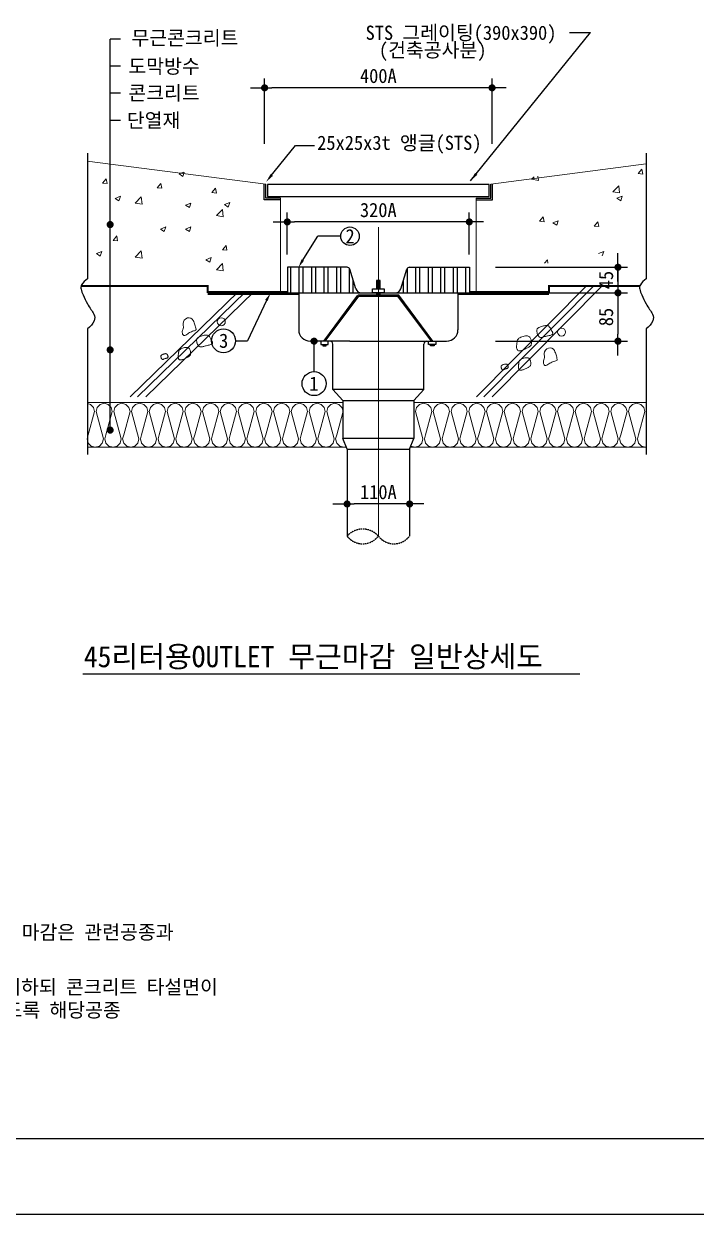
# Model space of a CAD drawing. Header units: millimetres. Extents: x 5104319 to 7084979, y 3076390 to 3633130.
# Drawn here: x 6881697 to 6938439, y 3186830 to 3287331 of the extents above; entities that cross this region are included whole.
import ezdxf
from ezdxf.enums import TextEntityAlignment as Align

# ---------------------------------------------------------------- set-up
doc = ezdxf.new("R2010")
doc.units = ezdxf.units.MM
doc.header["$PDMODE"] = 1
for name, pattern in [('CEN', [8.5, 8, -0.2, 0.1, -0.2]), ('DASHDOTX2', [50.8, 25.4, -12.7, 0, -12.7]), ('HIDDEN', [9.525, 6.35, -3.175])]:
    doc.linetypes.add(name, pattern=pattern)
doc.layers.get('Defpoints').update_dxf_attribs({"color": 140})
for name, color, linetype, lineweight in [('A-CNTL', 1, 'CEN', 15), ('A-CONC-LIN1', 2, 'Continuous', 40), ('A-CUTL', 7, 'Continuous', 25), ('A-DIMS', 7, 'Continuous', 25), ('A-ELEV-LIN3', 8, 'Continuous', 18), ('A-MKXS-LEAD', 7, 'Continuous', 25), ('A-MKXS-MAK2', 3, 'DASHDOTX2', 25), ('A-MKXS-TEXT2', 7, 'Continuous', 25), ('A-MKXX-SYMB', 7, 'Continuous', 25), ('A-SECT-LIN1', 4, 'Continuous', 25), ('A-XXXX-HATC', 8, 'Continuous', 18), ('A-XXXX-INSL1', 15, 'Continuous', 18), ('A-XXXX-NOTE', 3, 'Continuous', 25), ('A-XXXX-STL', 3, 'Continuous', 25), ('A-XXXX-TABL', 7, 'Continuous', 25), ('A-XXXX-TXT1', 3, 'Continuous', 25), ('A-XXXX-TXT2', 3, 'Continuous', 25)]:
    doc.layers.add(name, color=color, linetype=linetype, lineweight=lineweight)
doc.styles.add('HY울릉도L', font='')
doc.styles.add('돋움', font='')
doc.styles.add('돋움체', font='')
doc.styles.get('HY울릉도L').set_extended_font_data('Dotum')
doc.styles.get('돋움').set_extended_font_data('DotumChe')
doc.styles.get('돋움체').set_extended_font_data('DotumChe')
doc.dimstyles.new('CDIM', dxfattribs={"dimtxt": 3, "dimasz": 1.5, "dimexe": 2, "dimexo": 1, "dimgap": 1, "dimtad": 1, "dimdec": 0, "dimrnd": 0.5, "dimzin": 0, "dimdsep": 32, "dimlunit": 6, "dimtxsty": 'HY울릉도L', "dimblk1": '_CIDOT', "dimblk2": '_CIDOT', "dimsah": 1, "dimcen": 5.5, "dimclrd": 2, "dimclre": 2, "dimclrt": 7, "dimadec": 0, "dimazin": 0, "dimtfac": 1, "dimtdec": 0, "dimtix": 1, "dimtmove": 2, "dimatfit": 1, "dimldrblk": '_CIDOT', "dimfxl": 1, "dimtolj": 1, "dimtzin": 0, "dimlwd": -1, "dimarcsym": 0})

# ---------------------------------------------------------------- blocks, each defined once
blk = doc.blocks.new('_CIDOT')
at = {"color": 0, "linetype": 'ByBlock'}
blk.add_line((2, 0), (-1, 0), dxfattribs=at)
at = {"color": 0, "linetype": 'ByBlock', "const_width": 0.5}
blk.add_lwpolyline([(-0.25, 0, 1), (0.25, 0, 1)], format="xyb", close=True, dxfattribs=at)
blk = doc.blocks.new('*D91')
at = {"layer": 'A-DIMS', "lineweight": -2, "transparency": 16777216}
for p, q in [((6908977, 3249659), (6908977, 3245992)), ((6914257, 3249659), (6914257, 3245992))]:
    blk.add_line(p, q, dxfattribs=at)
at = {"layer": 'A-DIMS', "transparency": 16777216}
blk.add_line((6913657, 3246792), (6909577, 3246792), dxfattribs=at)
at = {"layer": 'Defpoints', "color": 0, "transparency": 16777216}
for p in [(6908977, 3250059), (6914257, 3250059), (6908977, 3246792)]:
    blk.add_point(p, dxfattribs=at)
at = {"layer": 'A-DIMS', "transparency": 16777216, "xscale": 600, "yscale": 600, "zscale": 600, "rotation": 180}
blk.add_blockref('_CIDOT', (6908977, 3246792), dxfattribs=at)
at = {"layer": 'A-DIMS', "transparency": 16777216, "xscale": 600, "yscale": 600, "zscale": 600}
blk.add_blockref('_CIDOT', (6914257, 3246792), dxfattribs=at)
at = {"layer": 'A-DIMS', "color": 3, "transparency": 16777216, "insert": (6911617, 3247792), "char_height": 1200, "attachment_point": 5, "style": '돋움체'}
blk.add_mtext('\\A1;110A', dxfattribs=at)
blk = doc.blocks.new('*D92')
at = {"layer": 'A-DIMS', "lineweight": -2, "transparency": 16777216}
for p, q in [((6902015, 3277190), (6902015, 3282725)), ((6921215, 3277190), (6921215, 3282725))]:
    blk.add_line(p, q, dxfattribs=at)
at = {"layer": 'A-DIMS', "transparency": 16777216}
blk.add_line((6920615, 3281925), (6902615, 3281925), dxfattribs=at)
at = {"layer": 'Defpoints', "color": 0, "transparency": 16777216}
for p in [(6902015, 3281925), (6902015, 3276790), (6921215, 3276790)]:
    blk.add_point(p, dxfattribs=at)
at = {"layer": 'A-DIMS', "transparency": 16777216, "xscale": 600, "yscale": 600, "zscale": 600, "rotation": 180}
blk.add_blockref('_CIDOT', (6902015, 3281925), dxfattribs=at)
at = {"layer": 'A-DIMS', "transparency": 16777216, "xscale": 600, "yscale": 600, "zscale": 600}
blk.add_blockref('_CIDOT', (6921215, 3281925), dxfattribs=at)
at = {"layer": 'A-DIMS', "color": 3, "transparency": 16777216, "insert": (6911615, 3282926), "char_height": 1200, "attachment_point": 5, "style": '돋움체'}
blk.add_mtext('\\A1;400A', dxfattribs=at)
blk = doc.blocks.new('*D93')
at = {"layer": 'A-DIMS', "lineweight": -2, "transparency": 16777216}
for p, q in [((6903932, 3267841), (6903932, 3271404)), ((6919292, 3267841), (6919292, 3271404))]:
    blk.add_line(p, q, dxfattribs=at)
at = {"layer": 'A-DIMS', "transparency": 16777216}
blk.add_line((6918692, 3270604), (6904532, 3270604), dxfattribs=at)
at = {"layer": 'Defpoints', "color": 0, "transparency": 16777216}
for p in [(6903932, 3270604), (6903932, 3267441), (6919292, 3267441)]:
    blk.add_point(p, dxfattribs=at)
at = {"layer": 'A-DIMS', "transparency": 16777216, "xscale": 600, "yscale": 600, "zscale": 600, "rotation": 180}
blk.add_blockref('_CIDOT', (6903932, 3270604), dxfattribs=at)
at = {"layer": 'A-DIMS', "transparency": 16777216, "xscale": 600, "yscale": 600, "zscale": 600}
blk.add_blockref('_CIDOT', (6919292, 3270604), dxfattribs=at)
at = {"layer": 'A-DIMS', "color": 3, "transparency": 16777216, "insert": (6911612, 3271604), "char_height": 1200, "attachment_point": 5, "style": '돋움체'}
blk.add_mtext('\\A1;320A', dxfattribs=at)
blk = doc.blocks.new('*D94')
at = {"layer": 'A-DIMS', "transparency": 16777216}
for p, q in [((6931838, 3267377), (6931838, 3267977)), ((6931838, 3266777), (6931838, 3264617)), ((6931838, 3264017), (6931838, 3263417))]:
    blk.add_line(p, q, dxfattribs=at)
at = {"layer": 'A-DIMS', "lineweight": -2, "transparency": 16777216}
for p, q in [((6921493, 3266777), (6932638, 3266777)), ((6921493, 3264617), (6932638, 3264617))]:
    blk.add_line(p, q, dxfattribs=at)
at = {"layer": 'Defpoints', "color": 0, "transparency": 16777216}
for p in [(6921093, 3266777), (6921093, 3264617), (6931838, 3264617)]:
    blk.add_point(p, dxfattribs=at)
at = {"layer": 'A-DIMS', "transparency": 16777216, "xscale": 600, "yscale": 600, "zscale": 600}
for p, rotation in [((6931838, 3266777), 270), ((6931838, 3264617), 90)]:
    blk.add_blockref('_CIDOT', p, dxfattribs=dict(at, rotation=rotation))
at = {"layer": 'A-DIMS', "color": 3, "transparency": 16777216, "insert": (6930837, 3265697), "char_height": 1200, "attachment_point": 5, "rotation": 90, "style": '돋움체'}
blk.add_mtext('\\A1;45', dxfattribs=at)
blk = doc.blocks.new('*D95')
at = {"layer": 'A-DIMS', "lineweight": -2, "transparency": 16777216}
for p, q in [((6921493, 3264617), (6932638, 3264617)), ((6921493, 3260537), (6932638, 3260537))]:
    blk.add_line(p, q, dxfattribs=at)
at = {"layer": 'A-DIMS', "transparency": 16777216}
blk.add_line((6931838, 3264017), (6931838, 3261137), dxfattribs=at)
at = {"layer": 'Defpoints', "color": 0, "transparency": 16777216}
for p in [(6921093, 3264617), (6921093, 3260537), (6931838, 3260537)]:
    blk.add_point(p, dxfattribs=at)
at = {"layer": 'A-DIMS', "transparency": 16777216, "xscale": 600, "yscale": 600, "zscale": 600}
for p, rotation in [((6931838, 3264617), 90), ((6931838, 3260537), 270)]:
    blk.add_blockref('_CIDOT', p, dxfattribs=dict(at, rotation=rotation))
at = {"layer": 'A-DIMS', "color": 3, "transparency": 16777216, "insert": (6930837, 3262577), "char_height": 1200, "attachment_point": 5, "rotation": 90, "style": '돋움체'}
blk.add_mtext('\\A1;85', dxfattribs=at)
blk = doc.blocks.new('INSUL')
at = {"layer": 'A-XXXX-INSL1'}
for p, q in [((0.224, 0.894), (0.199, 0.802)), ((0.291, 0.961), (0.224, 0.894)), ((0.382, 0.985), (0.291, 0.961)), ((0.473, 0.961), (0.382, 0.985)), ((0.54, 0.894), (0.473, 0.961)), ((0.565, 0.802), (0.54, 0.894)), ((0.365, 0.183), (0.199, 0.802)), ((0.423, 0.274), (0.565, 0.802)), ((0.024, 0.274), (0, 0.183)), ((0, 0.183), (0.024, 0.092)), ((0.024, 0.092), (0.091, 0.025)), ((0.091, 0.025), (0.183, 0)), ((0.183, 0), (0.274, 0.025)), ((0.274, 0.025), (0.341, 0.092)), ((0.341, 0.092), (0.365, 0.183))]:
    blk.add_line(p, q, dxfattribs=at)

msp = doc.modelspace()

# ---------------------------------------------------------------- linework, layer by layer
at = {"layer": 'A-CNTL'}
msp.add_line((6911616.6, 3244080.7), (6911616.6, 3270152.6), dxfattribs=at)
at = {"layer": 'A-CONC-LIN1'}
for points in [[(6897214, 3264545.5), (6904879, 3264545.5)], [(6926016.6, 3264545.5), (6918351.6, 3264545.5)]]:
    msp.add_lwpolyline(points, dxfattribs=at)
at = {"layer": 'A-CUTL'}
for p, q in [((6887069.3, 3276407.7), (6887069.3, 3265793.8)), ((6934218.2, 3276407.7), (6934218.2, 3265793.8)), ((6887069.3, 3261580.9), (6887069.3, 3250968.2)), ((6934218.2, 3261580.9), (6934218.2, 3250968.2))]:
    msp.add_line(p, q, dxfattribs=at)
for points in [[(6887069.3, 3265793.8, 0.10375375), (6886577.7, 3265281.8, 0.21077239), (6886526.4, 3264924.5, 0.03522724), (6886694.3, 3264454.4, 0.02057809), (6887069.3, 3263687.4, 0.03381202), (6887364, 3263220.9, -0.03944215), (6887612.2, 3262818, -0.22542642), (6887629, 3262255.4, -0.14047389), (6887069.3, 3261580.9)], [(6934218.2, 3265793.8, 0.10375375), (6933726.6, 3265281.8, 0.21077239), (6933675.3, 3264924.5, 0.03522724), (6933843.2, 3264454.4, 0.02057809), (6934218.2, 3263687.4, 0.03381202), (6934512.9, 3263220.9, -0.03944215), (6934761.1, 3262818, -0.22542642), (6934777.9, 3262255.4, -0.14047389), (6934218.2, 3261580.9)]]:
    msp.add_lwpolyline(points, format="xyb", dxfattribs=at)
at = {"layer": 'A-CUTL', "linetype": 'HIDDEN', "ltscale": 20}
for centre, radius, start, end in [((6910296.6, 3242895.6), 1774.5, 41.938163, 138.061835), ((6910296.6, 3245096.5), 1665.1, 217.556378, 322.443622), ((6912936.6, 3245096.5), 1665.1, 217.556378, 322.443622)]:
    msp.add_arc(centre, radius, start, end, dxfattribs=at)
at = {"layer": 'A-ELEV-LIN3'}
for p, q in [((6887055.6, 3275740.7), (6902111.1, 3273803.3)), ((6934218.2, 3275515.8), (6921119.1, 3273803.3)), ((6903359.1, 3264580.7), (6903359.1, 3272603.3)), ((6919871.1, 3264580.7), (6919871.1, 3272603.3))]:
    msp.add_line(p, q, dxfattribs=at)
at = {"layer": 'A-ELEV-LIN3', "const_width": 151.8}
for points in [[(6886535.5, 3265194.1), (6897215.1, 3265194.1), (6897215.1, 3264692.7), (6903935.1, 3264692.7)], [(6933684.4, 3265194.1), (6926015.1, 3265194.1), (6926015.1, 3264692.7), (6919295.1, 3264692.7)]]:
    msp.add_lwpolyline(points, dxfattribs=at)
at = {"layer": 'A-MKXS-LEAD'}
for p, q in [((6919401, 3274080.6), (6929523.2, 3286588.2)), ((6927758.1, 3286588.2), (6929523.2, 3286588.2)), ((6888982.3, 3253028.4), (6888982.3, 3286044)), ((6889866.9, 3286044), (6888982.3, 3286044)), ((6889866.9, 3283752.5), (6888982.3, 3283752.5)), ((6889866.9, 3281477.3), (6888982.3, 3281477.3)), ((6889866.9, 3279161.9), (6888982.3, 3279161.9)), ((6902462.7, 3274377.2), (6904621.2, 3277044.4)), ((6904621.2, 3277044.4), (6906233.2, 3277044.4)), ((6905040.2, 3267072.9), (6906516, 3269396.2)), ((6908443.2, 3269396.2), (6906516, 3269396.2)), ((6902165.5, 3263970.3), (6900563.1, 3260564.7)), ((6899565.4, 3260564.7), (6900563.1, 3260564.7)), ((6906193.8, 3257964.6), (6906193.8, 3260537.3))]:
    msp.add_line(p, q, dxfattribs=at)
at = {"layer": 'A-MKXS-LEAD', "const_width": 300}
for points in [[(6888832.3, 3270382.7, 1), (6889132.3, 3270382.7, 1)], [(6906043.8, 3260537.3, 1), (6906343.8, 3260537.3, 1)], [(6888832.3, 3259804.1, 1), (6889132.3, 3259804.1, 1)], [(6888832.3, 3253028.4, 1), (6889132.3, 3253028.4, 1)]]:
    msp.add_lwpolyline(points, format="xyb", close=True, dxfattribs=at)
at = {"layer": 'A-MKXS-LEAD'}
for points in [[(6902716.9, 3274492.9), (6902522.7, 3274650), (6902148.3, 3273988.8)], [(6919969.6, 3274584.6), (6919775.4, 3274741.8), (6919401, 3274080.6)], [(6905334.6, 3267318.1), (6905131, 3267434), (6904885.2, 3266765.1)], [(6902063.7, 3264028.2), (6902267.3, 3263912.3), (6902513.1, 3264581.3)]]:
    msp.add_solid(points, dxfattribs=at)
at = {"layer": 'A-MKXS-MAK2', "linetype": 'Continuous'}
for centre, radius in [((6909223.7, 3269396.2), 780.5), ((6898552.2, 3260564.7), 1013.2), ((6906193.8, 3256951.5), 1013.2)]:
    msp.add_circle(centre, radius, dxfattribs=at)
at = {"layer": 'A-MKXX-SYMB'}
msp.add_line((6886684, 3232437.8), (6928613.1, 3232437.8), dxfattribs=at)
at = {"layer": 'A-SECT-LIN1'}
for p, q in [((6901967.1, 3272459.3), (6901967.1, 3273821.8)), ((6902111.1, 3272603.3), (6902111.1, 3273803.3)), ((6920971.2, 3273760.1), (6902251.2, 3273760.1)), ((6902251.2, 3273760.1), (6902251.2, 3272747.9)), ((6920971.2, 3272747.9), (6920971.2, 3273760.1)), ((6921119.1, 3272603.3), (6921119.1, 3273803.3)), ((6921263.1, 3272459.3), (6921263.1, 3273821.8)), ((6903359.1, 3272459.3), (6901967.1, 3272459.3)), ((6903359.1, 3272603.3), (6902111.1, 3272603.3)), ((6902251.2, 3272747.9), (6920971.2, 3272747.9)), ((6919871.1, 3272603.3), (6921119.1, 3272603.3)), ((6919871.1, 3272459.3), (6921263.1, 3272459.3)), ((6908977, 3266777.3), (6903936.6, 3266777.3)), ((6903936.6, 3266777.3), (6903936.6, 3264617.3)), ((6904224.6, 3264617.3), (6904224.6, 3266777.3)), ((6904944.6, 3264617.3), (6904944.6, 3266777.3)), ((6905280.6, 3264617.3), (6905280.6, 3266777.3)), ((6906000.6, 3264617.3), (6906000.6, 3266777.3)), ((6906336.6, 3264617.3), (6906336.6, 3266777.3)), ((6907056.6, 3264617.3), (6907056.6, 3266777.3)), ((6907392.6, 3264617.3), (6907392.6, 3266777.3)), ((6908112.6, 3264617.3), (6908112.6, 3266777.3)), ((6908448.6, 3264617.3), (6908448.6, 3266777.3)), ((6909168.6, 3264617.3), (6909168.6, 3266681.8)), ((6909724, 3264954), (6909206.1, 3266609)), ((6913509.3, 3264954), (6914027.2, 3266609)), ((6914064.6, 3264617.3), (6914064.6, 3266681.8)), ((6914256.2, 3266777.3), (6919296.6, 3266777.3)), ((6914784.6, 3264617.3), (6914784.6, 3266777.3)), ((6915120.6, 3264617.3), (6915120.6, 3266777.3)), ((6915840.6, 3264617.3), (6915840.6, 3266777.3)), ((6916176.6, 3264617.3), (6916176.6, 3266777.3)), ((6916896.6, 3264617.3), (6916896.6, 3266777.3)), ((6917232.6, 3264617.3), (6917232.6, 3266777.3)), ((6917952.6, 3264617.3), (6917952.6, 3266777.3)), ((6918288.6, 3264617.3), (6918288.6, 3266777.3)), ((6919008.6, 3264617.3), (6919008.6, 3266777.3)), ((6919296.6, 3266777.3), (6919296.6, 3264617.3)), ((6909504.6, 3264617.3), (6909504.6, 3265654.9)), ((6911472.6, 3265577.3), (6911760.6, 3265673.3)), ((6911472.6, 3265649.3), (6911544.6, 3265673.3)), ((6911472.6, 3265505.3), (6911760.6, 3265601.3)), ((6911472.6, 3265433.3), (6911760.6, 3265529.3)), ((6911472.6, 3265361.3), (6911760.6, 3265457.3)), ((6911472.6, 3265289.3), (6911760.6, 3265385.3)), ((6911472.6, 3265217.3), (6911760.6, 3265313.3)), ((6913728.6, 3264617.3), (6913728.6, 3265654.9)), ((6903936.6, 3264617.3), (6919296.6, 3264617.3)), ((6904896.6, 3264617.3), (6904896.6, 3261497.3)), ((6907024, 3260537.3), (6909891.9, 3264425.3)), ((6907123.7, 3260537.3), (6909964.8, 3264329.3)), ((6913333.1, 3264425.3), (6909900.2, 3264425.3)), ((6909973.1, 3264329.3), (6913260.2, 3264329.3)), ((6911472.6, 3265145.3), (6911760.6, 3265241.3)), ((6911472.6, 3265073.3), (6911760.6, 3265169.3)), ((6911472.6, 3265001.3), (6911760.6, 3265097.3)), ((6911472.6, 3264569.3), (6911616.6, 3264617.3)), ((6911472.6, 3264497.3), (6911760.6, 3264593.3)), ((6911472.6, 3264425.3), (6911760.6, 3264521.3)), ((6911544.6, 3264953.3), (6911760.6, 3265025.3)), ((6911688.6, 3264425.3), (6911760.6, 3264449.3)), ((6916109.5, 3260533.9), (6913271.4, 3264328.1)), ((6916209.2, 3260533.8), (6913344.4, 3264424)), ((6918336.6, 3264617.3), (6918336.6, 3261497.3)), ((6909216.6, 3260537.3), (6905856.6, 3260537.3)), ((6906767.8, 3260537.3), (6906767.8, 3260257)), ((6906767.8, 3260257), (6907380, 3260257)), ((6906919, 3260257), (6906919, 3260138.6)), ((6907203.5, 3260138.6), (6907203.5, 3260257)), ((6907380, 3260257), (6907380, 3260537.3)), ((6909216.6, 3260537.3), (6914016.6, 3260537.3)), ((6914016.6, 3260537.3), (6917376.6, 3260537.3)), ((6915853.1, 3260253.7), (6915853.3, 3260534.1)), ((6916465.2, 3260253.2), (6915853.1, 3260253.7)), ((6916029.4, 3260135.2), (6916029.5, 3260253.6)), ((6916314, 3260253.3), (6916313.9, 3260135)), ((6916465.5, 3260533.6), (6916465.2, 3260253.2)), ((6906919, 3260138.6), (6907203.5, 3260138.6)), ((6916313.9, 3260135), (6916029.4, 3260135.2))]:
    msp.add_line(p, q, dxfattribs=at)
for points in [[(6911760.6, 3264953.3), (6911760.6, 3265673.3), (6911472.6, 3265673.3), (6911472.6, 3264953.3)], [(6911472.6, 3264617.3), (6911472.6, 3264425.3)], [(6911760.6, 3264425.3), (6911760.6, 3264617.3)]]:
    msp.add_lwpolyline(points, dxfattribs=at)
msp.add_lwpolyline([(6912096.6, 3264617.3), (6911136.6, 3264617.3), (6911136.6, 3264953.3), (6912096.6, 3264953.3)], close=True, dxfattribs=at)
for centre, radius, start, end in [((6908977, 3266537.3), 240, 17.376613, 90), ((6914256.2, 3266537.3), 240, 90, 162.623387), ((6910182.1, 3265097.3), 480, 197.376613, 270), ((6913051.2, 3265097.3), 480, 270, 342.623387), ((6905856.6, 3261497.3), 960, 180, 270), ((6917376.6, 3261497.3), 960, 270, 0), ((6907536.6, 3260297.3), 240, 0, 90), ((6915696.6, 3260297.3), 240, 90, 180)]:
    msp.add_arc(centre, radius, start, end, dxfattribs=at)
at = {"layer": 'A-XXXX-HATC'}
for p, q in [((6894797.2, 3274665.6), (6895160.7, 3274805.2)), ((6894797.3, 3274665.5), (6895117, 3274449.9)), ((6895117, 3274449.9), (6895233.4, 3274796.8)), ((6924548.8, 3274202.7), (6924759.8, 3274422.6)), ((6925120.5, 3274114), (6925080.3, 3274459.3)), ((6933550.1, 3274683.2), (6933934.3, 3274649.6)), ((6933550.2, 3274683.2), (6933860.1, 3275052.5)), ((6933934.6, 3274649.3), (6933860.3, 3275052.2)), ((6888339, 3273881.9), (6888648.9, 3274251.2)), ((6888339.1, 3273881.9), (6888723.3, 3273848.3)), ((6888723.6, 3273848.2), (6888649.3, 3274251.1)), ((6892949.3, 3273478.6), (6893259.2, 3273847.9)), ((6892949.4, 3273478.5), (6893333.6, 3273444.9)), ((6893333.9, 3273444.9), (6893259.6, 3273847.8)), ((6897559.6, 3273075.2), (6897869.5, 3273444.5)), ((6897944.2, 3273041.5), (6897869.8, 3273444.4)), ((6924548.9, 3274202.5), (6925120.6, 3274113.9)), ((6931408.7, 3273138.8), (6931909.3, 3273660.6)), ((6931980.3, 3273050.1), (6931909.3, 3273660.5)), ((6889396.6, 3272592.5), (6889846.6, 3272765.3)), ((6889396.6, 3272592.4), (6889716.4, 3272376.8)), ((6889716.4, 3272376.8), (6889846.7, 3272765.2)), ((6891101.8, 3272197.1), (6891602.5, 3272718.8)), ((6891673.5, 3272108.3), (6891602.5, 3272718.8)), ((6897559.7, 3273075.2), (6897943.9, 3273041.6)), ((6931408.7, 3273138.6), (6931980.4, 3273050)), ((6931746.6, 3272606.5), (6932196.7, 3272779.3)), ((6931746.7, 3272606.4), (6932066.4, 3272390.8)), ((6932066.4, 3272390.8), (6932196.7, 3272779.2)), ((6891101.9, 3272197), (6891673.5, 3272108.3)), ((6895345.6, 3272025.4), (6895795.7, 3272198.2)), ((6895345.7, 3272025.3), (6895665.4, 3271809.7)), ((6895665.4, 3271809.7), (6895795.8, 3272198.1)), ((6897961.7, 3271133.2), (6898462.3, 3271654.9)), ((6898533.3, 3271044.4), (6898462.3, 3271654.9)), ((6898633.9, 3272077.7), (6899084, 3272250.5)), ((6898634, 3272077.6), (6898953.7, 3271862)), ((6898953.7, 3271862), (6899084.1, 3272250.4)), ((6897961.7, 3271133.1), (6898533.4, 3271044.4)), ((6925221.4, 3270655.1), (6925605.6, 3270621.5)), ((6925221.5, 3270655.1), (6925531.3, 3271024.4)), ((6925605.8, 3270621.2), (6925531.5, 3271024.1)), ((6926346, 3270533.4), (6926796, 3270706.1)), ((6926346, 3270533.3), (6926665.7, 3270317.7)), ((6926665.8, 3270317.7), (6926796.1, 3270706.1)), ((6929831.8, 3270251.8), (6930141.6, 3270621.1)), ((6930216.1, 3270217.8), (6930141.8, 3270620.7)), ((6889230.9, 3269047.1), (6889540.8, 3269416.4)), ((6889615.4, 3269013.4), (6889541.1, 3269416.3)), ((6893233.3, 3270004.6), (6893683.3, 3270177.4)), ((6893233.3, 3270004.5), (6893553.1, 3269788.9)), ((6893553.1, 3269788.9), (6893683.4, 3270177.3)), ((6895345.6, 3270004.6), (6895795.7, 3270177.4)), ((6895345.7, 3270004.5), (6895665.4, 3269788.9)), ((6895665.4, 3269788.9), (6895795.8, 3270177.3)), ((6929831.7, 3270251.7), (6930215.9, 3270218.1)), ((6889231, 3269047.1), (6889615.1, 3269013.5)), ((6898451.5, 3268240.4), (6898761.4, 3268609.7)), ((6898836, 3268206.7), (6898761.6, 3268609.6)), ((6887832.6, 3267931.5), (6888282.7, 3268104.3)), ((6887832.7, 3267931.4), (6888152.4, 3267715.8)), ((6888152.5, 3267715.8), (6888282.8, 3268104.2)), ((6891101.8, 3267632.8), (6891602.5, 3268154.6)), ((6891101.9, 3267632.7), (6891673.5, 3267544.1)), ((6891673.5, 3267544.1), (6891602.5, 3268154.5)), ((6897070, 3267416.7), (6897520, 3267589.5)), ((6897070, 3267416.7), (6897389.8, 3267201)), ((6897389.8, 3267201), (6897520.1, 3267589.4)), ((6898451.5, 3268240.4), (6898835.7, 3268206.8)), ((6925648.2, 3267135.2), (6925901.6, 3267399.3)), ((6925932.4, 3267135.2), (6925901.6, 3267399.2)), ((6930182.7, 3267945.5), (6930632.7, 3268118.2)), ((6930502.5, 3267729.8), (6930632.8, 3268118.2)), ((6897961.7, 3266568.9), (6898462.3, 3267090.7)), ((6897961.7, 3266568.8), (6898533.4, 3266480.1)), ((6898533.3, 3266480.2), (6898462.3, 3267090.6)), ((6890674.2, 3255827.1), (6899778.6, 3264696.5)), ((6891302.1, 3255827.1), (6900406.4, 3264696.5)), ((6892002.1, 3255827.1), (6901106.4, 3264696.5)), ((6919899.2, 3255827.1), (6929199.5, 3265239)), ((6920527.1, 3255827.1), (6929827.3, 3265239)), ((6921227.1, 3255827.1), (6930527.4, 3265239))]:
    msp.add_line(p, q, dxfattribs=at)
for points in [[(6895271.6, 3261020.5, -0.32919277), (6895133.2, 3261072.3, -0.16294186), (6895063.7, 3261339.9, -0.10377367), (6895110.9, 3261506.5, 0.09279598), (6895167.7, 3261691.3, 0.09384528), (6895156.5, 3261840.9, -0.07508953), (6895135.7, 3262026.6, -0.3216331), (6895500.9, 3262496.6, -0.36177569), (6895998.9, 3262282.2, -0.02231325), (6896082.6, 3262097.5, -0.02450323), (6896142.8, 3261922.8, -0.02760234), (6896232.2, 3261537.1, -0.21315427), (6896219.1, 3261485.1, -0.1734538), (6896113.5, 3261419, 0.05744063), (6895767.1, 3261300, 0.04858674), (6895450.3, 3261108.8, -0.09070818)], [(6925747.6, 3258480.3, -0.32919277), (6925609.2, 3258532, -0.16294186), (6925539.7, 3258799.7, -0.10377367), (6925587, 3258966.3, 0.09279598), (6925643.7, 3259151, 0.09384528), (6925632.5, 3259300.7, -0.07508953), (6925611.7, 3259486.4, -0.3216331), (6925976.9, 3259956.3, -0.36177569), (6926474.9, 3259742, -0.02231325), (6926558.6, 3259557.2, -0.02450323), (6926618.8, 3259382.6, -0.02760234), (6926708.2, 3258996.9, -0.21315427), (6926695.1, 3258944.9, -0.1734538), (6926589.5, 3258878.8, 0.05744063), (6926243.1, 3258759.8, 0.04858674), (6925926.3, 3258568.6, -0.09070818)]]:
    msp.add_lwpolyline(points, format="xyb", close=True, dxfattribs=at)
for points in [[(6925071, 3261057.8), (6925050.3, 3261105.5), (6925032.3, 3261156.1), (6925017.2, 3261208.6), (6925005.2, 3261261.7), (6924996.6, 3261314.5), (6924991.4, 3261365.8), (6924989.9, 3261414.6), (6924992.4, 3261459.7), (6924999.1, 3261500.4), (6925010.8, 3261537), (6925028.2, 3261570.3), (6925052.4, 3261601.1), (6925084, 3261630), (6925123.9, 3261657.7), (6925173.1, 3261685), (6925232.2, 3261712.6), (6925301.6, 3261740.8), (6925379.1, 3261768.7), (6925462, 3261794.9), (6925547.4, 3261818.2), (6925632.7, 3261837.2), (6925715, 3261850.5), (6925791.6, 3261856.9), (6925859.7, 3261855), (6925917.3, 3261843.8), (6925965.6, 3261823.9), (6926006.4, 3261796.1), (6926041.7, 3261761.3), (6926073.2, 3261720.3), (6926103, 3261674), (6926132.9, 3261623.2), (6926164.7, 3261568.8), (6926199.7, 3261511.8), (6926235.8, 3261453.2), (6926270.2, 3261394.3), (6926300.3, 3261336.3), (6926323.2, 3261280.4), (6926336.3, 3261227.8), (6926336.8, 3261179.8), (6926321.9, 3261137.6), (6926289.9, 3261102), (6926242.6, 3261072.3), (6926183, 3261047.4), (6926113.9, 3261026.2), (6926038.3, 3261007.6), (6925959.1, 3260990.5), (6925879, 3260973.9), (6925801, 3260956.6), (6925727.6, 3260938), (6925658.8, 3260918.6), (6925594.6, 3260899.7), (6925534.6, 3260882.3), (6925478.6, 3260867.4), (6925426.4, 3260856.1), (6925377.6, 3260849.6), (6925332.1, 3260848.8), (6925289.6, 3260854.7), (6925250.1, 3260867.1), (6925213.4, 3260885.6), (6925179.6, 3260909.9), (6925148.5, 3260939.6), (6925120.1, 3260974.4), (6925094.3, 3261013.9)], [(6896360, 3260257.9), (6896339.3, 3260305.6), (6896321.3, 3260356.2), (6896306.2, 3260408.7), (6896294.2, 3260461.8), (6896285.6, 3260514.6), (6896280.4, 3260565.9), (6896278.9, 3260614.7), (6896281.4, 3260659.8), (6896288.1, 3260700.4), (6896299.8, 3260737.1), (6896317.2, 3260770.4), (6896341.4, 3260801.2), (6896373, 3260830.1), (6896412.9, 3260857.8), (6896462.1, 3260885.1), (6896521.2, 3260912.6), (6896590.6, 3260940.9), (6896668.1, 3260968.8), (6896751, 3260995), (6896836.4, 3261018.3), (6896921.7, 3261037.2), (6897004, 3261050.6), (6897080.6, 3261057), (6897148.7, 3261055.1), (6897206.3, 3261043.9), (6897254.6, 3261024), (6897295.4, 3260996.2), (6897330.7, 3260961.4), (6897362.2, 3260920.4), (6897392, 3260874.1), (6897421.9, 3260823.3), (6897453.7, 3260768.9), (6897488.7, 3260711.8), (6897524.8, 3260653.2), (6897559.2, 3260594.3), (6897589.3, 3260536.3), (6897612.2, 3260480.5), (6897625.3, 3260427.9), (6897625.8, 3260379.9), (6897610.9, 3260337.7), (6897578.9, 3260302.1), (6897531.6, 3260272.4), (6897472, 3260247.5), (6897402.9, 3260226.2), (6897327.3, 3260207.7), (6897248.1, 3260190.6), (6897168, 3260174), (6897090, 3260156.7), (6897016.6, 3260138), (6896947.8, 3260118.7), (6896883.6, 3260099.8), (6896823.6, 3260082.3), (6896767.6, 3260067.5), (6896715.4, 3260056.2), (6896666.6, 3260049.7), (6896621.1, 3260048.9), (6896578.6, 3260054.8), (6896539.1, 3260067.1), (6896502.4, 3260085.7), (6896468.6, 3260110), (6896437.5, 3260139.7), (6896409.1, 3260174.5), (6896383.3, 3260214)], [(6923281.9, 3259978.2), (6923276.9, 3260028.8), (6923276.6, 3260079.9), (6923280.1, 3260131.3), (6923286.3, 3260183), (6923294.2, 3260234.9), (6923302.6, 3260286.8), (6923310.6, 3260338.6), (6923317.1, 3260390.3), (6923321.6, 3260441.6), (6923326, 3260492.5), (6923332.7, 3260542.7), (6923344.1, 3260592.3), (6923362.6, 3260640.9), (6923390.6, 3260688.5), (6923430.6, 3260734.9), (6923485, 3260779.9), (6923555.1, 3260823.3), (6923638.2, 3260863.9), (6923730.5, 3260900.5), (6923828.3, 3260931.9), (6923927.7, 3260956.7), (6924024.9, 3260973.8), (6924116.3, 3260981.8), (6924197.9, 3260979.6), (6924267, 3260966.2), (6924324.1, 3260942.6), (6924370.7, 3260910), (6924408.5, 3260869.6), (6924438.8, 3260822.7), (6924463.4, 3260770.6), (6924483.6, 3260714.5), (6924500.9, 3260655.7), (6924516.6, 3260595.3), (6924530, 3260534.2), (6924539.9, 3260473.2), (6924545.3, 3260413.1), (6924545.2, 3260354.6), (6924538.3, 3260298.5), (6924523.7, 3260245.6), (6924500.3, 3260196.6), (6924467.4, 3260152.1), (6924425.7, 3260111.6), (6924376.4, 3260074.1), (6924320.5, 3260039), (6924259.3, 3260005.3), (6924193.9, 3259972.3), (6924125.4, 3259939.1), (6924054.9, 3259905), (6923983.6, 3259869.6), (6923912.2, 3259834), (6923841.6, 3259799.9), (6923772.4, 3259768.8), (6923705.6, 3259742.5), (6923641.8, 3259722.6), (6923581.9, 3259710.7), (6923526.5, 3259708.3), (6923476.5, 3259716.7), (6923431.9, 3259735), (6923392.8, 3259761.8), (6923359.3, 3259795.9), (6923331.4, 3259836), (6923309.1, 3259880.6), (6923292.6, 3259928.4)], [(6893307, 3259082.6), (6893296.7, 3259106.4), (6893287.7, 3259131.8), (6893280.1, 3259158), (6893274.1, 3259184.6), (6893269.8, 3259210.9), (6893267.2, 3259236.6), (6893266.5, 3259261), (6893267.7, 3259283.5), (6893271.1, 3259303.9), (6893276.9, 3259322.2), (6893285.6, 3259338.9), (6893297.7, 3259354.2), (6893313.5, 3259368.7), (6893333.5, 3259382.5), (6893358, 3259396.2), (6893387.6, 3259410), (6893422.3, 3259424.1), (6893461.1, 3259438), (6893502.5, 3259451.2), (6893545.2, 3259462.8), (6893587.8, 3259472.3), (6893629, 3259478.9), (6893667.3, 3259482.1), (6893701.3, 3259481.2), (6893730.1, 3259475.6), (6893754, 3259465.7), (6893773.7, 3259452), (6893790, 3259434.9), (6893803.6, 3259415), (6893815.1, 3259392.7), (6893825.4, 3259368.4), (6893835.2, 3259342.8), (6893844.8, 3259316.2), (6893853.8, 3259289.2), (6893861, 3259262.2), (6893865.6, 3259235.8), (6893866.6, 3259210.5), (6893863.2, 3259186.7), (6893854.3, 3259165), (6893839.1, 3259145.8), (6893816.9, 3259129.6), (6893788.9, 3259115.8), (6893756.4, 3259104), (6893721, 3259093.6), (6893684.1, 3259084.1), (6893647.1, 3259074.9), (6893611.5, 3259065.5), (6893578.6, 3259055.3), (6893549.7, 3259044), (6893524.4, 3259032.1), (6893502.3, 3259020.1), (6893482.8, 3259008.8), (6893465.2, 3258998.8), (6893449.1, 3258990.6), (6893433.8, 3258985.1), (6893418.9, 3258982.8), (6893403.8, 3258984.2), (6893388.7, 3258989.2), (6893373.7, 3258997.6), (6893359, 3259009.2), (6893344.8, 3259023.7), (6893331.2, 3259041), (6893318.6, 3259060.7)], [(6894723.6, 3259174.5), (6894719.4, 3259216.6), (6894719.2, 3259259.2), (6894722.1, 3259302.1), (6894727.3, 3259345.2), (6894733.8, 3259388.4), (6894740.8, 3259431.6), (6894747.5, 3259474.8), (6894752.9, 3259517.8), (6894756.7, 3259560.6), (6894760.3, 3259603), (6894765.9, 3259644.9), (6894775.4, 3259686.2), (6894790.8, 3259726.7), (6894814.2, 3259766.4), (6894847.5, 3259805), (6894892.8, 3259842.6), (6894951.2, 3259878.7), (6895020.5, 3259912.6), (6895097.4, 3259943.1), (6895178.9, 3259969.2), (6895261.7, 3259989.9), (6895342.8, 3260004.1), (6895418.9, 3260010.8), (6895486.9, 3260008.9), (6895544.5, 3259997.8), (6895592.1, 3259978.1), (6895630.9, 3259951), (6895662.4, 3259917.3), (6895687.7, 3259878.2), (6895708.1, 3259834.8), (6895724.9, 3259788), (6895739.4, 3259739), (6895752.5, 3259688.7), (6895763.6, 3259637.8), (6895771.9, 3259587), (6895776.4, 3259536.9), (6895776.3, 3259488.1), (6895770.6, 3259441.4), (6895758.4, 3259397.3), (6895738.9, 3259356.5), (6895711.5, 3259319.4), (6895676.7, 3259285.6), (6895635.6, 3259254.4), (6895589.1, 3259225.1), (6895538.1, 3259197), (6895483.6, 3259169.5), (6895426.5, 3259141.9), (6895367.8, 3259113.5), (6895308.3, 3259084), (6895248.8, 3259054.3), (6895190, 3259025.8), (6895132.3, 3259000), (6895076.6, 3258978.1), (6895023.5, 3258961.5), (6894973.5, 3258951.5), (6894927.4, 3258949.6), (6894885.7, 3258956.5), (6894848.6, 3258971.8), (6894816, 3258994.2), (6894788.1, 3259022.6), (6894764.8, 3259055.9), (6894746.3, 3259093.1), (6894732.5, 3259133)], [(6922018, 3258209.5), (6922007.7, 3258233.4), (6921998.7, 3258258.7), (6921991.1, 3258284.9), (6921985.1, 3258311.5), (6921980.8, 3258337.9), (6921978.2, 3258363.5), (6921977.5, 3258387.9), (6921978.7, 3258410.5), (6921982.1, 3258430.8), (6921987.9, 3258449.1), (6921996.6, 3258465.8), (6922008.7, 3258481.2), (6922024.5, 3258495.6), (6922044.5, 3258509.5), (6922069, 3258523.1), (6922098.6, 3258536.9), (6922133.3, 3258551), (6922172.1, 3258564.9), (6922213.5, 3258578.1), (6922256.2, 3258589.7), (6922298.8, 3258599.2), (6922340, 3258605.9), (6922378.3, 3258609), (6922412.3, 3258608.1), (6922441.1, 3258602.5), (6922465, 3258592.6), (6922484.7, 3258578.9), (6922501, 3258561.8), (6922514.6, 3258541.9), (6922526.1, 3258519.6), (6922536.4, 3258495.3), (6922546.2, 3258469.7), (6922555.8, 3258443.1), (6922564.8, 3258416.1), (6922572, 3258389.1), (6922576.6, 3258362.7), (6922577.6, 3258337.4), (6922574.2, 3258313.6), (6922565.3, 3258291.9), (6922550.1, 3258272.7), (6922527.9, 3258256.5), (6922499.9, 3258242.7), (6922467.4, 3258230.9), (6922432, 3258220.5), (6922395.1, 3258211), (6922358.1, 3258201.8), (6922322.5, 3258192.4), (6922289.6, 3258182.2), (6922260.7, 3258171), (6922235.4, 3258159), (6922213.3, 3258147.1), (6922193.8, 3258135.7), (6922176.2, 3258125.7), (6922160.1, 3258117.6), (6922144.8, 3258112), (6922129.9, 3258109.7), (6922114.8, 3258111.1), (6922099.7, 3258116.1), (6922084.7, 3258124.5), (6922070, 3258136.1), (6922055.8, 3258150.7), (6922042.2, 3258167.9), (6922029.6, 3258187.6)], [(6923434.6, 3258301.4), (6923430.4, 3258343.6), (6923430.2, 3258386.1), (6923433.1, 3258429), (6923438.3, 3258472.1), (6923444.8, 3258515.3), (6923451.8, 3258558.5), (6923458.5, 3258601.7), (6923463.9, 3258644.8), (6923467.7, 3258687.5), (6923471.3, 3258729.9), (6923476.9, 3258771.8), (6923486.4, 3258813.1), (6923501.8, 3258853.6), (6923525.2, 3258893.3), (6923558.5, 3258932), (6923603.8, 3258969.5), (6923662.2, 3259005.6), (6923731.5, 3259039.5), (6923808.4, 3259070), (6923889.9, 3259096.1), (6923972.7, 3259116.8), (6924053.8, 3259131), (6924129.9, 3259137.7), (6924197.9, 3259135.9), (6924255.5, 3259124.7), (6924303.1, 3259105.1), (6924341.9, 3259077.9), (6924373.4, 3259044.2), (6924398.7, 3259005.2), (6924419.1, 3258961.7), (6924436, 3258915), (6924450.4, 3258865.9), (6924463.5, 3258815.6), (6924474.7, 3258764.7), (6924482.9, 3258713.9), (6924487.4, 3258663.8), (6924487.3, 3258615), (6924481.6, 3258568.3), (6924469.4, 3258524.2), (6924449.9, 3258483.4), (6924422.5, 3258446.3), (6924387.7, 3258412.5), (6924346.6, 3258381.3), (6924300.1, 3258352), (6924249.1, 3258324), (6924194.6, 3258296.5), (6924137.5, 3258268.8), (6924078.8, 3258240.4), (6924019.3, 3258210.9), (6923959.8, 3258181.2), (6923901, 3258152.8), (6923843.3, 3258126.9), (6923787.6, 3258105), (6923734.5, 3258088.4), (6923684.5, 3258078.4), (6923638.4, 3258076.5), (6923596.7, 3258083.5), (6923559.6, 3258098.7), (6923527, 3258121.1), (6923499.1, 3258149.5), (6923475.8, 3258182.9), (6923457.3, 3258220), (6923443.5, 3258259.9)]]:
    msp.add_lwpolyline(points, close=True, dxfattribs=at)
for centre in [(6898363.6, 3262175.6), (6927074.6, 3261302.5)]:
    msp.add_circle(centre, 338.7, dxfattribs=at)
at = {"layer": 'A-XXXX-INSL1'}
for p, q in [((6887069.3, 3255347.1), (6908611.2, 3255347.1)), ((6887321.4, 3255199.8), (6887069.3, 3255267.4)), ((6907950.4, 3255291.7), (6907607.3, 3255199.8)), ((6908293.5, 3255199.8), (6907950.4, 3255291.7)), ((6914611.2, 3255347.1), (6934137.6, 3255347.1)), ((6915440.4, 3255291.7), (6915097.3, 3255199.8)), ((6915783.5, 3255199.8), (6915440.4, 3255291.7)), ((6915458.1, 3255347.1), (6934218.2, 3255347.1)), ((6887133.1, 3252622.2), (6887664.5, 3254605.6)), ((6887572.6, 3254948.7), (6887321.4, 3255199.8)), ((6887664.5, 3254605.6), (6887572.6, 3254948.7)), ((6907356.1, 3254948.7), (6907264.2, 3254605.6)), ((6907887.6, 3252279.2), (6907264.2, 3254605.6)), ((6907607.3, 3255199.8), (6907356.1, 3254948.7)), ((6908105.1, 3252622.2), (6908611.2, 3254510.8)), ((6908544.6, 3254948.7), (6908293.5, 3255199.8)), ((6908611.2, 3254700.3), (6908544.6, 3254948.7)), ((6914846.1, 3254948.7), (6914754.2, 3254605.6)), ((6915377.6, 3252279.2), (6914754.2, 3254605.6)), ((6915097.3, 3255199.8), (6914846.1, 3254948.7)), ((6915595.1, 3252622.2), (6916126.5, 3254605.6)), ((6916034.6, 3254948.7), (6915783.5, 3255199.8)), ((6916126.5, 3254605.6), (6916034.6, 3254948.7)), ((6906607.1, 3252622.2), (6906515.2, 3252279.2)), ((6906515.2, 3252279.2), (6906607.1, 3251936.1)), ((6907795.6, 3251936.1), (6907887.6, 3252279.2)), ((6908105.1, 3252622.2), (6908013.2, 3252279.2)), ((6908013.2, 3252279.2), (6908105.1, 3251936.1)), ((6915285.6, 3251936.1), (6915377.6, 3252279.2)), ((6933571.1, 3252622.2), (6933479.2, 3252279.2)), ((6933479.2, 3252279.2), (6933571.1, 3251936.1)), ((6908902.1, 3251591.6), (6887069.3, 3251591.6)), ((6906607.1, 3251936.1), (6906858.3, 3251684.9)), ((6906858.3, 3251684.9), (6907201.4, 3251593)), ((6907201.4, 3251593), (6907544.5, 3251684.9)), ((6907544.5, 3251684.9), (6907795.6, 3251936.1)), ((6908105.1, 3251936.1), (6908356.3, 3251684.9)), ((6908356.3, 3251684.9), (6908699.4, 3251593)), ((6908699.4, 3251593), (6908709.7, 3251595.7)), ((6934218.2, 3251591.6), (6914320.2, 3251591.6)), ((6914356.4, 3251682.7), (6914691.4, 3251593)), ((6914691.4, 3251593), (6915034.5, 3251684.9)), ((6915034.5, 3251684.9), (6915285.6, 3251936.1)), ((6933571.1, 3251936.1), (6933822.3, 3251684.9)), ((6933822.3, 3251684.9), (6934165.4, 3251593)), ((6934165.4, 3251593), (6934218.2, 3251607.1))]:
    msp.add_line(p, q, dxfattribs=at)
at = {"layer": 'A-XXXX-STL'}
for p, q in [((6907776.6, 3256457.3), (6907776.6, 3260297.3)), ((6915456.6, 3256457.3), (6915456.6, 3260297.3)), ((6908616.6, 3255521.3), (6907776.6, 3256457.3)), ((6914616.6, 3255521.3), (6915456.6, 3256457.3)), ((6908616.6, 3255521.3), (6908616.6, 3252329.3)), ((6914616.6, 3255521.3), (6914616.6, 3252329.3)), ((6908976.6, 3251417.3), (6908616.6, 3252329.3)), ((6914256.6, 3251417.3), (6914616.6, 3252329.3)), ((6908976.6, 3251417.3), (6908976.6, 3244081.6)), ((6908976.6, 3251417.3), (6914256.6, 3251417.3)), ((6914256.6, 3251417.3), (6914256.6, 3244081.6))]:
    msp.add_line(p, q, dxfattribs=at)
for points in [[(6915456.6, 3256457.3), (6907776.6, 3256457.3)], [(6908616.6, 3255521.3), (6914616.6, 3255521.3)], [(6914616.6, 3252329.3), (6908616.6, 3252329.3)]]:
    msp.add_lwpolyline(points, dxfattribs=at)
at = {"layer": 'A-XXXX-TABL'}
for points in [[(6763778.8, 3193230.2), (7057678.8, 3193230.2)], [(6763778.8, 3186830.2), (7057678.8, 3186830.2)]]:
    msp.add_lwpolyline(points, dxfattribs=at)

# ---------------------------------------------------------------- block references
at = {"layer": 'A-XXXX-INSL1', "xscale": 3755.6793994522, "yscale": 3755.6793994522, "zscale": 3755.6793994522}
for p in [(6887041.4, 3251591.6), (6888539.4, 3251591.6), (6890037.4, 3251591.6), (6891535.4, 3251591.6), (6893033.4, 3251591.6), (6894531.4, 3251591.6), (6896029.4, 3251591.6), (6897527.4, 3251591.6), (6899025.4, 3251591.6), (6900523.4, 3251591.6), (6902021.4, 3251591.6), (6903519.4, 3251591.6), (6905017.4, 3251591.6), (6915503.4, 3251591.6), (6917001.4, 3251591.6), (6918499.4, 3251591.6), (6919997.4, 3251591.6), (6921495.4, 3251591.6), (6922993.4, 3251591.6), (6924491.4, 3251591.6), (6925989.4, 3251591.6), (6927487.4, 3251591.6), (6928985.4, 3251591.6), (6930483.4, 3251591.6), (6931981.4, 3251591.6)]:
    msp.add_blockref('INSUL', p, dxfattribs=at)

# ---------------------------------------------------------------- texts
at = {"layer": 'A-MKXS-TEXT2', "style": '돋움체'}
for s, p in [('2', (6909233.5, 3269397.8)), ('3', (6898562, 3260566.3)), ('1', (6906175.4, 3256953))]:
    msp.add_text(s, height=1200, dxfattribs=at).set_placement(p, align=Align.MIDDLE)
at = {"layer": 'A-XXXX-NOTE', "style": '돋움'}
for s, p in [('2. 아울렛 설치 관련하여 방수 및 마감은 관련공종과', (6857237, 3210041.6)), ('3. 콘크리트 타설전 아울렛을 설치하되 콘크리트 타설면이', (6857237, 3205412.7)), ('아울렛 방수쉬트면보다 낮지않도록 해당공종', (6858947.2, 3203464.2))]:
    msp.add_text(s, height=1200, dxfattribs=at).set_placement(p)
at = {"layer": 'A-XXXX-TXT1', "style": '돋움체'}
msp.add_text('45리터용OUTLET 무근마감 일반상세도', height=1800, dxfattribs=at).set_placement((6886764.5, 3233010))
at = {"layer": 'A-XXXX-TXT2', "style": '돋움'}
for s, p in [('무근콘크리트', (6899810.9, 3286140.7)), ('도막방수', (6896542.8, 3283744.1)), ('콘크리트', (6896542.8, 3281495.7)), ('단열재', (6894908.8, 3279176.7))]:
    msp.add_text(s, height=1200, dxfattribs=at).set_placement(p, align=Align.MIDDLE_RIGHT)
for s, p in [('STS 그레이팅(390x390)', (6910539.7, 3285977.5)), ('(건축공사분)', (6911662.1, 3284517.6)), ('25x25x3t 앵글(STS)', (6906455.2, 3276687.7))]:
    msp.add_text(s, height=1200, dxfattribs=at).set_placement(p)

# ---------------------------------------------------------------- dimensions: what is measured, and where the dimension line sits
at = {"layer": 'A-DIMS'}
for p1, p2, distance, text, picture, middle in [((6921215.1, 3276789.8), (6902015.1, 3276789.8), -5135.6, '400A', '*D92', (6911615.1, 3282926.2)), ((6919292.5, 3267441.1), (6903932.5, 3267441.1), -3162.5, '320A', '*D93', (6911612.5, 3271604.3)), ((6921092.6, 3266777.3), (6921092.6, 3264617.3), 10745.2, '45', '*D94', (6930837.1, 3265697.3)), ((6921092.6, 3264617.3), (6921092.6, 3260537.3), 10745.2, '85', '*D95', (6930837.1, 3262577.3)), ((6914256.6, 3250059.1), (6908976.6, 3250059.1), 3267.5, '110A', '*D91', (6911616.6, 3247792.4))]:
    dim = msp.add_aligned_dim(p1=p1, p2=p2, distance=distance, text=text, dimstyle='CDIM', override={"dimscale": 400, "dimtxsty": '돋움체', "dimclrd": 256, "dimclre": 256, "dimclrt": 3}, dxfattribs=at)
    dim.commit()
    dim.dimension.update_dxf_attribs({"geometry": picture, "text_midpoint": middle})

doc.saveas('drawing.dxf')
